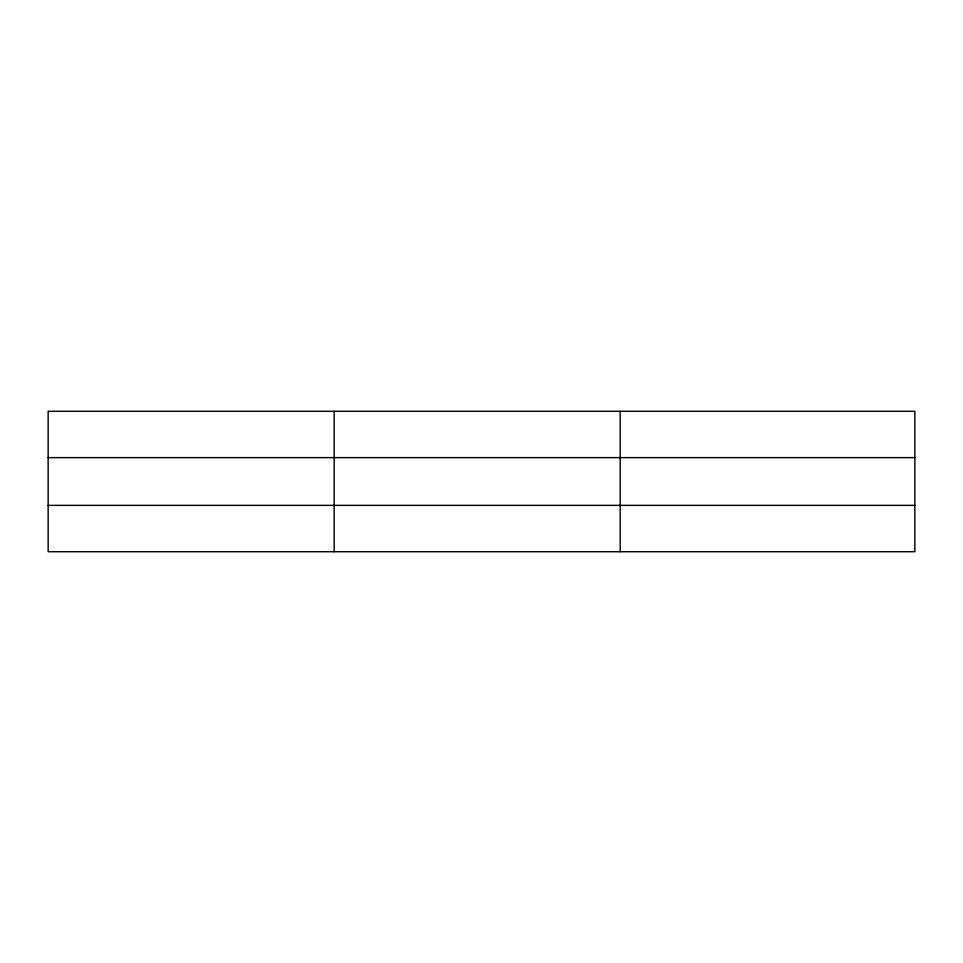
<?xml version="1.0" encoding="UTF-8"?>
<svg xmlns="http://www.w3.org/2000/svg" width="963" height="963" viewBox="0 0 963 963"><rect width="100%" height="100%" fill="white"/><g stroke="black" fill="none" stroke-linecap="round" stroke-linejoin="round"><path stroke-width="1.44" d="M334.161 551.715L334.161 411.285M620.172 551.715L620.172 411.285M914.85 505.37L914.85 551.715L48.15 551.715L48.15 411.285L914.85 411.285L914.85 505.37L48.15 505.37M48.15 457.63L914.85 457.63"/></g></svg>
